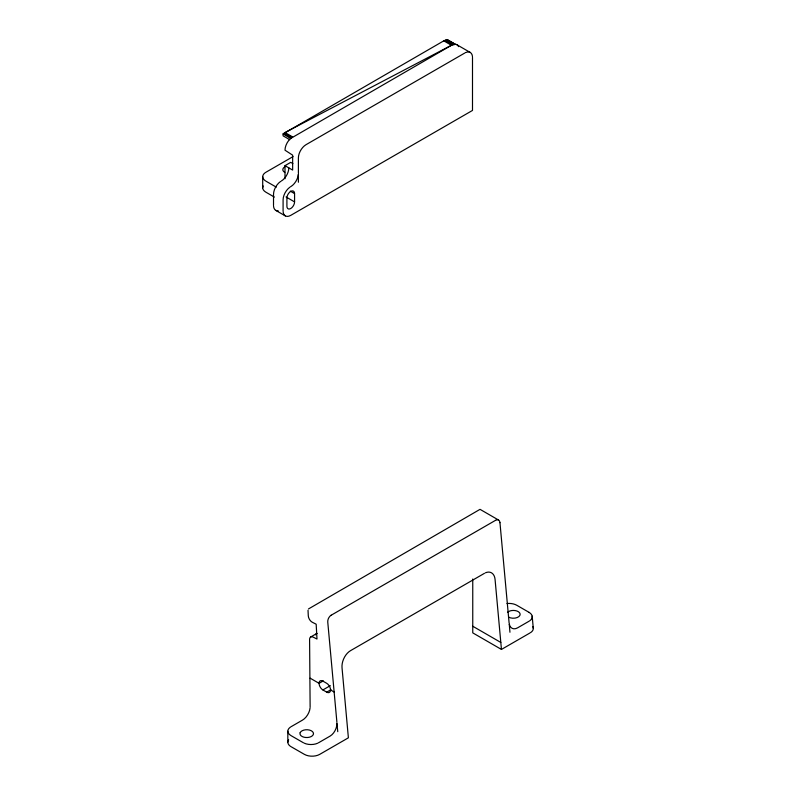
<?xml version="1.0" encoding="UTF-8"?>
<svg xmlns="http://www.w3.org/2000/svg" width="796" height="796" viewBox="0 0 796 796"><rect width="100%" height="100%" fill="white"/><g stroke="black" fill="none" stroke-linecap="round" stroke-linejoin="round"><path stroke-width="1.19" d="M308.022 610.243L308.291 615.815A5.413 3.124 60 0 0 312.36 622.293L316.171 624.203L316.987 639.029L313.166 637.118A5.413 3.124 60 0 0 309.584 639.317M308.5 608.94L480.028 509.34L498.535 520.027M289.784 139.698L283.087 135.837L283.087 133.917L443.8 40.835L447.621 39.83L455.282 44.248M457.819 45.511A10.826 6.249 -60 0 0 455.7 44.287L451.451 45.263L290.431 138.603A10.826 6.249 -60 0 0 284.998 150.195L292.649 155.17L292.649 170.075L284.998 165.658L284.998 178.742M464.844 52.994L306.042 144.673A10.826 6.249 -60 0 0 298.391 157.926L298.391 173.389M265.864 172.284L293.077 156.583M284.998 165.658L290.739 162.344L292.868 163.578M331.166 615.228L495.709 520.226M310.798 636.929L316.539 633.616M484.436 573.339L350.509 650.67A13.572 8.656 -65.8 0 0 342.031 667.834L348.389 737.812L319.694 754.379A10.855 6.268 0 0 1 304.351 754.339L290.988 746.648M323.315 680.869L319.057 683.316L310.122 678.162M334.141 692.032L330.539 689.943A5.413 3.124 60 0 0 326.718 683.316L322.887 681.107A5.413 3.124 60 0 0 319.057 683.316A5.413 3.124 60 0 0 322.887 689.943L330.33 685.654M322.887 689.943L326.718 692.152L330.967 689.704M290.988 726.758L302.47 720.131A10.826 6.249 -60 0 0 310.082 707.763M318.629 742.718L330.101 736.091A10.845 6.915 -65.8 0 0 336.937 723.285L337.763 731.673M529.081 621.208L517.609 627.835A10.845 6.915 -65.8 0 1 509.231 623.815L509.947 632.253M472.754 579.02L472.754 632.87L501.45 649.437L530.146 632.87M456.864 44.725L470.257 52.456M447.402 39.8L455.063 44.218M446.725 39.82L454.377 44.238M446.019 39.939L453.67 44.357M445.292 40.148L452.944 44.566M444.546 40.447L452.198 44.865M443.8 40.835L451.451 45.263L284.998 132.524L292.649 136.942M284.252 133.002L291.903 137.419M283.505 133.549L291.157 137.977M283.087 133.917L290.739 138.335M290.311 191.149L294.57 193.607L294.57 201.886A5.413 3.124 -60 0 1 290.739 208.512A5.413 3.124 -60 0 1 286.908 206.303L286.908 198.025A5.413 3.124 -60 0 1 290.739 191.388A5.413 3.124 -60 0 1 294.57 193.607M265.864 181.13L276.302 187.15M286.062 196.98L294.57 201.886M274.371 197.08L265.864 192.174A10.826 6.249 0 0 1 263.168 185.936M275.764 210.383L285.326 215.905M529.042 612.343L516.753 605.258A10.826 6.249 0 0 0 506.992 603.547M472.754 626.243L500.813 642.442M303.276 742.688L290.988 735.603A10.826 6.249 0 0 1 290.281 727.216M532.186 616.174L533.3 628.442M499.958 522.683L509.102 622.93M501.45 649.437L495.072 579.478A13.582 8.656 -65.8 0 0 485.381 572.841M336.907 722.34L327.763 622.094A5.433 3.463 -65.8 0 1 331.166 615.218M309.594 639.745L310.122 706.878M298.391 182.234L298.351 174.284A10.826 6.249 -60 0 1 290.739 186.652M472.496 57.412L472.496 110.435L290.739 215.368A10.826 6.249 -60 0 1 283.127 211.796M287.824 731.186L287.824 742.23M283.087 210.95L283.087 199.905A10.826 6.249 -60 0 1 289.993 187.12M273.516 205.428L273.516 194.383A10.826 6.249 -60 0 1 280.421 181.597M262.7 176.702L262.7 187.756M496.087 520.027A5.433 3.463 -65.8 0 1 499.958 522.683M315.534 634.84A5.413 3.124 60 0 1 317.136 633.437M330.539 689.943A5.413 3.124 60 0 1 326.718 692.152M508.574 617.099A6.766 3.9 0 0 0 519.888 615.348L520.116 614.343A6.766 3.9 0 0 0 515.102 610.562A6.766 3.9 0 0 0 507.5 612.383M529.022 612.353A10.865 6.268 0 0 1 529.808 620.761M532.822 626.621A10.865 6.268 0 0 1 530.872 632.422M290.281 746.19A10.826 6.249 0 0 1 288.65 739.832M317.853 743.136A10.855 6.268 0 0 1 304.072 743.096M465.59 52.596A10.826 6.249 -60 0 1 472.466 56.566M458.197 46.029A10.826 6.249 -60 0 1 458.526 46.636M284.779 172.414A6.766 3.9 0 0 1 284.779 166.891M265.158 180.672A10.826 6.249 0 0 1 265.158 172.742M278.242 210.86A10.826 6.249 -60 0 1 273.555 206.273M288.829 167.866A10.826 6.249 -60 0 1 281.177 181.12M300.191 732.628L299.953 733.633A6.766 3.9 0 0 0 305.843 737.504A6.766 3.9 0 0 0 313.256 734.648L313.485 733.633A6.766 3.9 0 0 0 307.604 729.763A6.766 3.9 0 0 0 300.191 732.628"/></g></svg>
